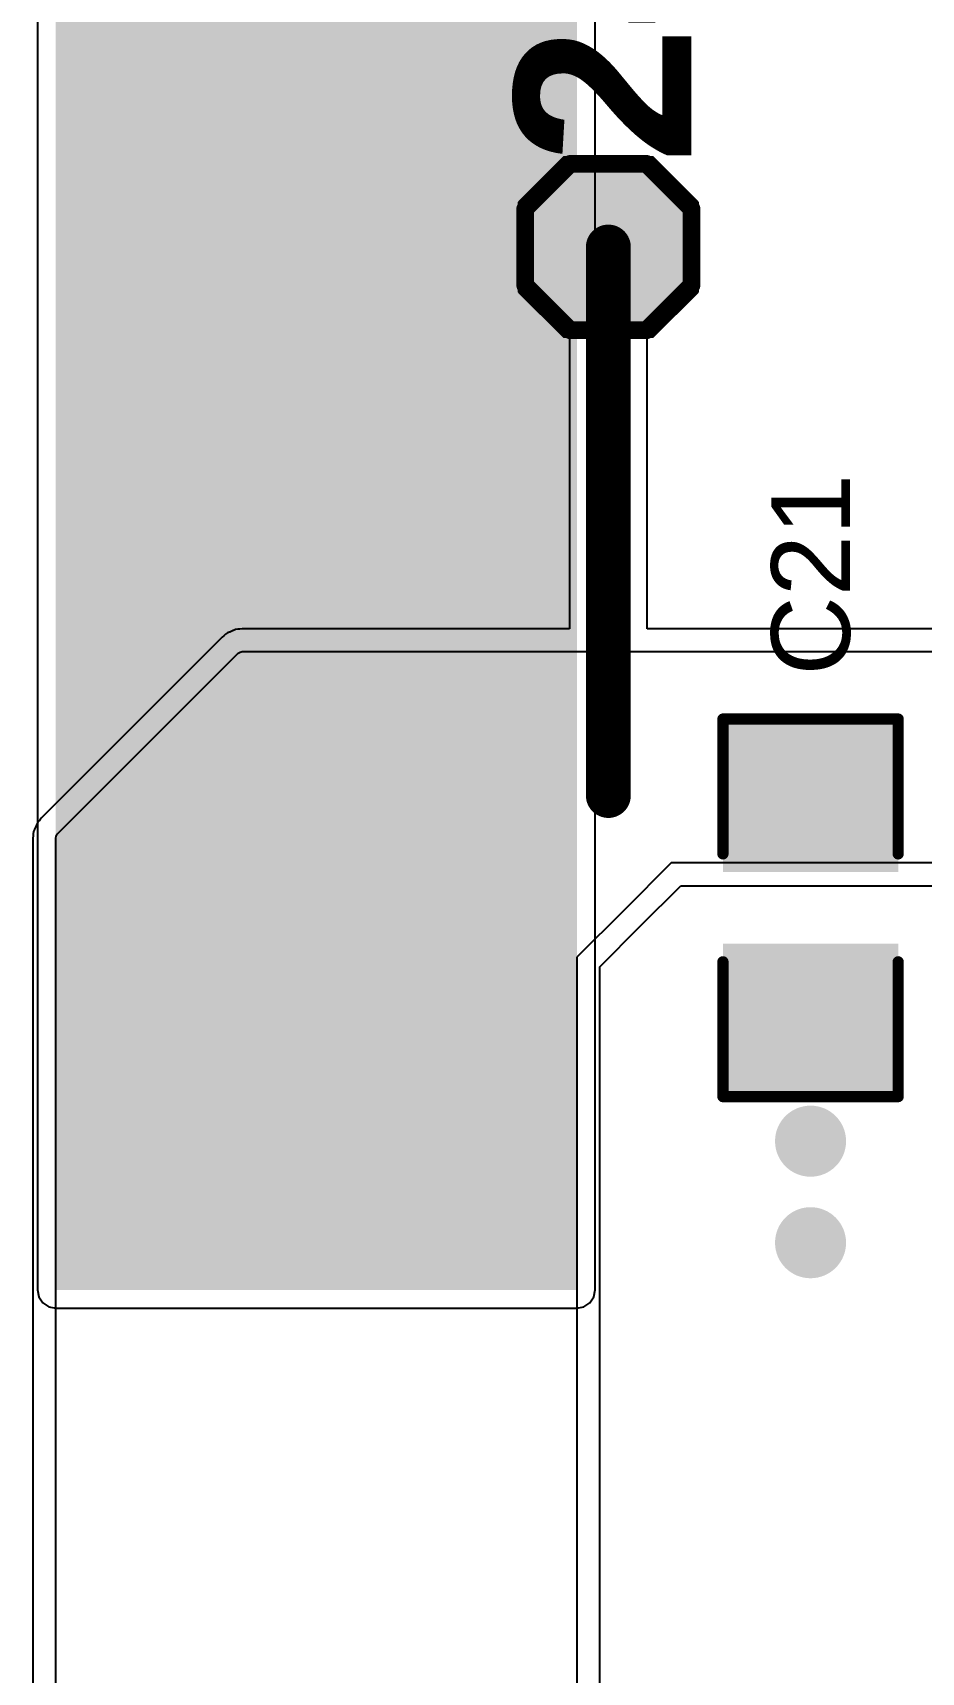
# Model space of a CAD drawing. Header units: inches. Extents: x 0 to 207, y -1 to 213.
# Drawn here: x 3.531 to 3.926, y -0.179 to 0.55 of the extents above; entities that cross this region are included whole.
import ezdxf

# ---------------------------------------------------------------- set-up
doc = ezdxf.new("R2010")
doc.units = ezdxf.units.IN
doc.header["$MEASUREMENT"] = 0
for name, color, linetype in [('Bottom Layer', 5, 'Continuous'), ('Bottom Solder', 6, 'Continuous'), ('Top Layer', 1, 'Continuous'), ('Top Overlay', 2, 'Continuous'), ('Top Paste', 8, 'Continuous'), ('Top Solder', 216, 'Continuous'), ('Via Holes', 16, 'Continuous')]:
    doc.layers.add(name, color=color, linetype=linetype)
doc.styles.add('Arial', font='', dxfattribs={"height": 0.2})
doc.styles.add('Arial_Bold', font='', dxfattribs={"height": 0.2})
doc.styles.get('Arial').set_extended_font_data('Arial')
doc.styles.get('Arial_Bold').set_extended_font_data('Arial', bold=True)

# ---------------------------------------------------------------- blocks, each defined once
blk = doc.blocks.new('T__________8')
at = {"layer": 'Top Layer'}
blk.add_hatch(color=1, dxfattribs=at).paths.add_polyline_path([(0.015, 0.03), (-0.015, 0.03), (-0.03, 0.015), (-0.03, -0.015), (-0.015, -0.03), (0.015, -0.03), (0.03, -0.015), (0.03, 0.015)])
at = {"layer": 'Top Paste'}
blk.add_hatch(color=8, dxfattribs=at).paths.add_polyline_path([(0.015, 0.03), (-0.015, 0.03), (-0.03, 0.015), (-0.03, -0.015), (-0.015, -0.03), (0.015, -0.03), (0.03, -0.015), (0.03, 0.015)])
at = {"layer": 'Top Solder'}
blk.add_hatch(color=216, dxfattribs=at).paths.add_polyline_path([(0.017, 0.034), (-0.017, 0.034), (-0.034, 0.017), (-0.034, -0.017), (-0.017, -0.034), (0.017, -0.034), (0.034, -0.017), (0.034, 0.017)])
at = {"layer": 'Top Overlay'}
for points in [[(-0.037, 0.017, 0.00787, 0.00787, 0), (-0.017, 0.037, 0.00787, 0.00787, 0)], [(-0.017, 0.037, 0.00787, 0.00787, 0), (0.017, 0.037, 0.00787, 0.00787, 0)], [(0.017, 0.037, 0.00787, 0.00787, 0), (0.037, 0.017, 0.00787, 0.00787, 0)], [(-0.037, -0.017, 0.00787, 0.00787, 0), (-0.037, 0.017, 0.00787, 0.00787, 0)], [(0.037, -0.017, 0.00787, 0.00787, 0), (0.037, 0.017, 0.00787, 0.00787, 0)], [(-0.037, -0.017, 0.00787, 0.00787, 0), (-0.017, -0.037, 0.00787, 0.00787, 0)], [(0.017, -0.037, 0.00787, 0.00787, 0), (0.037, -0.017, 0.00787, 0.00787, 0)], [(-0.017, -0.037, 0.00787, 0.00787, 0), (0.017, -0.037, 0.00787, 0.00787, 0)]]:
    blk.add_lwpolyline(points, format="xyseb", dxfattribs=at)
for points in [[(-0.01897, 0.037, 0.00394, 0.00394, 1), (-0.01503, 0.037, 0.00394, 0.00394, 1)], [(-0.01897, 0.037, 0.00394, 0.00394, 1), (-0.01503, 0.037, 0.00394, 0.00394, 1)], [(0.01503, 0.037, 0.00394, 0.00394, 1), (0.01897, 0.037, 0.00394, 0.00394, 1)], [(0.01503, 0.037, 0.00394, 0.00394, 1), (0.01897, 0.037, 0.00394, 0.00394, 1)], [(-0.03897, 0.017, 0.00394, 0.00394, 1), (-0.03503, 0.017, 0.00394, 0.00394, 1)], [(-0.03897, 0.017, 0.00394, 0.00394, 1), (-0.03503, 0.017, 0.00394, 0.00394, 1)], [(0.03503, 0.017, 0.00394, 0.00394, 1), (0.03897, 0.017, 0.00394, 0.00394, 1)], [(0.03503, 0.017, 0.00394, 0.00394, 1), (0.03897, 0.017, 0.00394, 0.00394, 1)], [(-0.03897, -0.017, 0.00394, 0.00394, 1), (-0.03503, -0.017, 0.00394, 0.00394, 1)], [(-0.03897, -0.017, 0.00394, 0.00394, 1), (-0.03503, -0.017, 0.00394, 0.00394, 1)], [(0.03503, -0.017, 0.00394, 0.00394, 1), (0.03897, -0.017, 0.00394, 0.00394, 1)], [(0.03503, -0.017, 0.00394, 0.00394, 1), (0.03897, -0.017, 0.00394, 0.00394, 1)], [(-0.01897, -0.037, 0.00394, 0.00394, 1), (-0.01503, -0.037, 0.00394, 0.00394, 1)], [(-0.01897, -0.037, 0.00394, 0.00394, 1), (-0.01503, -0.037, 0.00394, 0.00394, 1)], [(0.01503, -0.037, 0.00394, 0.00394, 1), (0.01897, -0.037, 0.00394, 0.00394, 1)], [(0.01503, -0.037, 0.00394, 0.00394, 1), (0.01897, -0.037, 0.00394, 0.00394, 1)]]:
    blk.add_lwpolyline(points, format="xyseb", close=True, dxfattribs=at)
blk = doc.blocks.new('C___1206_57')
at = {"layer": 'Top Layer'}
for points in [[(-0.08, 0.035), (-0.02, 0.035), (-0.02, -0.035), (-0.08, -0.035)], [(0.02, 0.035), (0.08, 0.035), (0.08, -0.035), (0.02, -0.035)]]:
    blk.add_hatch(color=1, dxfattribs=at).paths.add_polyline_path(points)
at = {"layer": 'Top Paste'}
for points in [[(-0.08, 0.035), (-0.02, 0.035), (-0.02, -0.035), (-0.08, -0.035)], [(0.02, 0.035), (0.08, 0.035), (0.08, -0.035), (0.02, -0.035)]]:
    blk.add_hatch(color=8, dxfattribs=at).paths.add_polyline_path(points)
at = {"layer": 'Top Solder'}
for points in [[(-0.084, 0.039), (-0.016, 0.039), (-0.016, -0.039), (-0.084, -0.039)], [(0.016, 0.039), (0.084, 0.039), (0.084, -0.039), (0.016, -0.039)]]:
    blk.add_hatch(color=216, dxfattribs=at).paths.add_polyline_path(points)
at = {"layer": 'Top Overlay'}
for points in [[(-0.084, 0.039, 0.005, 0.005, 0), (-0.024, 0.039, 0.005, 0.005, 0)], [(-0.084, 0.039, 0.005, 0.005, 0), (-0.084, -0.039, 0.005, 0.005, 0)], [(0.024, 0.039, 0.005, 0.005, 0), (0.084, 0.039, 0.005, 0.005, 0)], [(0.084, 0.039, 0.005, 0.005, 0), (0.084, -0.039, 0.005, 0.005, 0)], [(-0.084, -0.039, 0.005, 0.005, 0), (-0.024, -0.039, 0.005, 0.005, 0)], [(0.024, -0.039, 0.005, 0.005, 0), (0.084, -0.039, 0.005, 0.005, 0)]]:
    blk.add_lwpolyline(points, format="xyseb", dxfattribs=at)
for points in [[(-0.08525, 0.039, 0.0025, 0.0025, 1), (-0.08275, 0.039, 0.0025, 0.0025, 1)], [(-0.08525, 0.039, 0.0025, 0.0025, 1), (-0.08275, 0.039, 0.0025, 0.0025, 1)], [(-0.02525, 0.039, 0.0025, 0.0025, 1), (-0.02275, 0.039, 0.0025, 0.0025, 1)], [(0.02275, 0.039, 0.0025, 0.0025, 1), (0.02525, 0.039, 0.0025, 0.0025, 1)], [(0.08275, 0.039, 0.0025, 0.0025, 1), (0.08525, 0.039, 0.0025, 0.0025, 1)], [(0.08275, 0.039, 0.0025, 0.0025, 1), (0.08525, 0.039, 0.0025, 0.0025, 1)], [(-0.08525, -0.039, 0.0025, 0.0025, 1), (-0.08275, -0.039, 0.0025, 0.0025, 1)], [(-0.08525, -0.039, 0.0025, 0.0025, 1), (-0.08275, -0.039, 0.0025, 0.0025, 1)], [(-0.02525, -0.039, 0.0025, 0.0025, 1), (-0.02275, -0.039, 0.0025, 0.0025, 1)], [(0.02275, -0.039, 0.0025, 0.0025, 1), (0.02525, -0.039, 0.0025, 0.0025, 1)], [(0.08275, -0.039, 0.0025, 0.0025, 1), (0.08525, -0.039, 0.0025, 0.0025, 1)], [(0.08275, -0.039, 0.0025, 0.0025, 1), (0.08525, -0.039, 0.0025, 0.0025, 1)]]:
    blk.add_lwpolyline(points, format="xyseb", close=True, dxfattribs=at)

msp = doc.modelspace()

# ---------------------------------------------------------------- hatches: boundary and pattern name
at = {"layer": 'Bottom Layer'}
msp.add_hatch(color=5, dxfattribs=at).paths.add_polyline_path([(3.54103, -0.00895), (3.77303, -0.00895), (3.77303, 2.02205), (3.54103, 2.02205)])
h = msp.add_hatch(color=5, dxfattribs=at)
edge = h.paths.add_edge_path()
edge.add_arc((3.56103, 0.05723), 0.01181, 0, 360)
h = msp.add_hatch(color=5, dxfattribs=at)
edge = h.paths.add_edge_path()
edge.add_arc((3.65603, 0.05723), 0.01181, 0, 360)
h = msp.add_hatch(color=5, dxfattribs=at)
edge = h.paths.add_edge_path()
edge.add_arc((3.75103, 0.05723), 0.01181, 0, 360)
h = msp.add_hatch(color=5, dxfattribs=at)
edge = h.paths.add_edge_path()
edge.add_arc((3.87703, 0.05723), 0.01181, 0, 360)
h = msp.add_hatch(color=5, dxfattribs=at)
edge = h.paths.add_edge_path()
edge.add_arc((3.56103, 0.01205), 0.01181, 0, 360)
h = msp.add_hatch(color=5, dxfattribs=at)
edge = h.paths.add_edge_path()
edge.add_arc((3.65603, 0.01205), 0.01181, 0, 360)
h = msp.add_hatch(color=5, dxfattribs=at)
edge = h.paths.add_edge_path()
edge.add_arc((3.75103, 0.01205), 0.01181, 0, 360)
h = msp.add_hatch(color=5, dxfattribs=at)
edge = h.paths.add_edge_path()
edge.add_arc((3.87703, 0.01205), 0.01181, 0, 360)
at = {"layer": 'Bottom Solder'}
h = msp.add_hatch(color=6, dxfattribs=at)
edge = h.paths.add_edge_path()
edge.add_arc((3.56103, 0.05723), 0.01581, 0, 360)
h = msp.add_hatch(color=6, dxfattribs=at)
edge = h.paths.add_edge_path()
edge.add_arc((3.65603, 0.05723), 0.01581, 0, 360)
h = msp.add_hatch(color=6, dxfattribs=at)
edge = h.paths.add_edge_path()
edge.add_arc((3.75103, 0.05723), 0.01581, 0, 360)
h = msp.add_hatch(color=6, dxfattribs=at)
edge = h.paths.add_edge_path()
edge.add_arc((3.87703, 0.05723), 0.01581, 0, 360)
h = msp.add_hatch(color=6, dxfattribs=at)
edge = h.paths.add_edge_path()
edge.add_arc((3.56103, 0.01205), 0.01581, 0, 360)
h = msp.add_hatch(color=6, dxfattribs=at)
edge = h.paths.add_edge_path()
edge.add_arc((3.65603, 0.01205), 0.01581, 0, 360)
h = msp.add_hatch(color=6, dxfattribs=at)
edge = h.paths.add_edge_path()
edge.add_arc((3.75103, 0.01205), 0.01581, 0, 360)
h = msp.add_hatch(color=6, dxfattribs=at)
edge = h.paths.add_edge_path()
edge.add_arc((3.87703, 0.01205), 0.01581, 0, 360)
at = {"layer": 'Top Layer'}
h = msp.add_hatch(color=1, dxfattribs=at)
edge = h.paths.add_edge_path()
edge.add_arc((3.56103, 0.05723), 0.01181, 0, 360)
h = msp.add_hatch(color=1, dxfattribs=at)
edge = h.paths.add_edge_path()
edge.add_arc((3.65603, 0.05723), 0.01181, 0, 360)
h = msp.add_hatch(color=1, dxfattribs=at)
edge = h.paths.add_edge_path()
edge.add_arc((3.75103, 0.05723), 0.01181, 0, 360)
h = msp.add_hatch(color=1, dxfattribs=at)
edge = h.paths.add_edge_path()
edge.add_arc((3.87703, 0.05723), 0.01181, 0, 360)
h = msp.add_hatch(color=1, dxfattribs=at)
edge = h.paths.add_edge_path()
edge.add_arc((3.56103, 0.01205), 0.01181, 0, 360)
h = msp.add_hatch(color=1, dxfattribs=at)
edge = h.paths.add_edge_path()
edge.add_arc((3.65603, 0.01205), 0.01181, 0, 360)
h = msp.add_hatch(color=1, dxfattribs=at)
edge = h.paths.add_edge_path()
edge.add_arc((3.75103, 0.01205), 0.01181, 0, 360)
h = msp.add_hatch(color=1, dxfattribs=at)
edge = h.paths.add_edge_path()
edge.add_arc((3.87703, 0.01205), 0.01181, 0, 360)
at = {"layer": 'Top Solder'}
h = msp.add_hatch(color=216, dxfattribs=at)
edge = h.paths.add_edge_path()
edge.add_arc((3.56103, 0.05723), 0.01581, 0, 360)
h = msp.add_hatch(color=216, dxfattribs=at)
edge = h.paths.add_edge_path()
edge.add_arc((3.65603, 0.05723), 0.01581, 0, 360)
h = msp.add_hatch(color=216, dxfattribs=at)
edge = h.paths.add_edge_path()
edge.add_arc((3.75103, 0.05723), 0.01581, 0, 360)
h = msp.add_hatch(color=216, dxfattribs=at)
edge = h.paths.add_edge_path()
edge.add_arc((3.87703, 0.05723), 0.01581, 0, 360)
h = msp.add_hatch(color=216, dxfattribs=at)
edge = h.paths.add_edge_path()
edge.add_arc((3.56103, 0.01205), 0.01581, 0, 360)
h = msp.add_hatch(color=216, dxfattribs=at)
edge = h.paths.add_edge_path()
edge.add_arc((3.65603, 0.01205), 0.01581, 0, 360)
h = msp.add_hatch(color=216, dxfattribs=at)
edge = h.paths.add_edge_path()
edge.add_arc((3.75103, 0.01205), 0.01581, 0, 360)
h = msp.add_hatch(color=216, dxfattribs=at)
edge = h.paths.add_edge_path()
edge.add_arc((3.87703, 0.01205), 0.01581, 0, 360)
at = {"layer": 'Via Holes'}
h = msp.add_hatch(color=7, dxfattribs=at)
edge = h.paths.add_edge_path()
edge.add_arc((3.56103, 0.05723), 0.00591, 0, 360)
h = msp.add_hatch(color=7, dxfattribs=at)
edge = h.paths.add_edge_path()
edge.add_arc((3.65603, 0.05723), 0.00591, 0, 360)
h = msp.add_hatch(color=7, dxfattribs=at)
edge = h.paths.add_edge_path()
edge.add_arc((3.75103, 0.05723), 0.00591, 0, 360)
h = msp.add_hatch(color=7, dxfattribs=at)
edge = h.paths.add_edge_path()
edge.add_arc((3.87703, 0.05723), 0.00591, 0, 360)
h = msp.add_hatch(color=7, dxfattribs=at)
edge = h.paths.add_edge_path()
edge.add_arc((3.56103, 0.01205), 0.00591, 0, 360)
h = msp.add_hatch(color=7, dxfattribs=at)
edge = h.paths.add_edge_path()
edge.add_arc((3.65603, 0.01205), 0.00591, 0, 360)
h = msp.add_hatch(color=7, dxfattribs=at)
edge = h.paths.add_edge_path()
edge.add_arc((3.75103, 0.01205), 0.00591, 0, 360)
h = msp.add_hatch(color=7, dxfattribs=at)
edge = h.paths.add_edge_path()
edge.add_arc((3.87703, 0.01205), 0.00591, 0, 360)

# ---------------------------------------------------------------- linework, layer by layer
at = {"layer": 'Bottom Layer'}
for p, q in [((3.53287, 1.89105), (3.53287, -0.00895)), ((3.78119, -0.00895), (3.78119, 1.88289)), ((3.53287, -0.00895), (3.5335, -0.01207)), ((3.5335, -0.01207), (3.53526, -0.01472)), ((3.7788, -0.01472), (3.78057, -0.01207)), ((3.78057, -0.01207), (3.78119, -0.00895)), ((3.53526, -0.01472), (3.53791, -0.01649)), ((3.53791, -0.01649), (3.54103, -0.01711)), ((3.54103, -0.01711), (3.77303, -0.01711)), ((3.77303, -0.01711), (3.77615, -0.01649)), ((3.77615, -0.01649), (3.7788, -0.01472))]:
    msp.add_line(p, q, dxfattribs=at)
at = {"layer": 'Top Layer'}
for p, q in [((3.76703, 0.49505), (3.74703, 0.47505)), ((3.80703, 0.49505), (3.76703, 0.49505)), ((3.82703, 0.47505), (3.80703, 0.49505)), ((3.74703, 0.47505), (3.74703, 0.43505)), ((3.82703, 0.43505), (3.82703, 0.47505)), ((3.74703, 0.43505), (3.76703, 0.41505)), ((3.80703, 0.41505), (3.82703, 0.43505)), ((3.76703, 0.41505), (3.76969, 0.41505)), ((3.76969, 0.41505), (3.76969, 0.28524)), ((3.80437, 0.28524), (3.80437, 0.41505)), ((3.80437, 0.41505), (3.80703, 0.41505)), ((3.62112, 0.28486), (3.62019, 0.28448)), ((3.62205, 0.28505), (3.62112, 0.28486)), ((3.62305, 0.28505), (3.62205, 0.28505)), ((3.62404, 0.28524), (3.62305, 0.28505)), ((3.76969, 0.28524), (3.62404, 0.28524)), ((4.05853, 0.28524), (3.80437, 0.28524)), ((3.61511, 0.28155), (3.53453, 0.20097)), ((3.61595, 0.2821), (3.61511, 0.28155)), ((3.61666, 0.28282), (3.61595, 0.2821)), ((3.61744, 0.28334), (3.61666, 0.28282)), ((3.61837, 0.28372), (3.61744, 0.28334)), ((3.61842, 0.28376), (3.61837, 0.28372)), ((3.61848, 0.28377), (3.61842, 0.28376)), ((3.62009, 0.28443), (3.61848, 0.28377)), ((3.62013, 0.28447), (3.62009, 0.28443)), ((3.62019, 0.28448), (3.62013, 0.28447)), ((3.54174, 0.19376), (3.62232, 0.27434)), ((3.62232, 0.27434), (3.62311, 0.27486)), ((3.62311, 0.27486), (3.62404, 0.27505)), ((3.62404, 0.27505), (4.05853, 0.27505)), ((3.53231, 0.1976), (3.53164, 0.19599)), ((3.53232, 0.19766), (3.53231, 0.1976)), ((3.53235, 0.19771), (3.53232, 0.19766)), ((3.53274, 0.19864), (3.53235, 0.19771)), ((3.53326, 0.19942), (3.53274, 0.19864)), ((3.53274, 0.19864), (3.53274, 0.19864)), ((3.53397, 0.20013), (3.53326, 0.19942)), ((3.53453, 0.20097), (3.53397, 0.20013)), ((3.53103, 0.19303), (3.53084, 0.19204)), ((3.53084, 0.19204), (3.53084, -1.00873)), ((3.53122, 0.19496), (3.53103, 0.19403)), ((3.53103, 0.19403), (3.53103, 0.19303)), ((3.5316, 0.19589), (3.53122, 0.19496)), ((3.53161, 0.19594), (3.5316, 0.19589)), ((3.53164, 0.19599), (3.53161, 0.19594)), ((3.54103, 0.19204), (3.54122, 0.19297)), ((3.54103, -1.00873), (3.54103, 0.19204)), ((3.54122, 0.19297), (3.54174, 0.19376)), ((3.81503, 0.18105), (3.79403, 0.16005)), ((4.01168, 0.18105), (3.81503, 0.18105)), ((3.80124, 0.15284), (3.81925, 0.17085)), ((3.81925, 0.17085), (4.01168, 0.17085)), ((3.79403, 0.16005), (3.77303, 0.13905)), ((3.78323, 0.13482), (3.80124, 0.15284)), ((3.77303, 0.13905), (3.77303, 0.13482)), ((3.77303, 0.13482), (3.77303, -1.18595)), ((3.78323, -1.18595), (3.78323, 0.13482))]:
    msp.add_line(p, q, dxfattribs=at)
msp.add_lwpolyline([(3.78703, 0.21105, 0.02, 0.02, 0), (3.78703, 0.45505, 0.02, 0.02, 0)], format="xyseb", dxfattribs=at)
for points in [[(3.78203, 0.45505, 0.01, 0.01, 1), (3.79203, 0.45505, 0.01, 0.01, 1)], [(3.78203, 0.21105, 0.01, 0.01, 1), (3.79203, 0.21105, 0.01, 0.01, 1)]]:
    msp.add_lwpolyline(points, format="xyseb", close=True, dxfattribs=at)

# ---------------------------------------------------------------- block references
msp.add_blockref('T__________8', (3.78703, 0.45505))
at = {"rotation": 90}
msp.add_blockref('C___1206_57', (3.87703, 0.16105), dxfattribs=at)

# ---------------------------------------------------------------- texts
at = {"layer": 'Top Overlay'}
for s, height, style, p in [('24v', 0.07874, 'Arial_Bold', (3.82403, 0.49205)), ('C21', 0.035, 'Arial', (3.89453, 0.2644))]:
    msp.add_text(s, height=height, rotation=90, dxfattribs=dict(at, style=style)).set_placement(p)

doc.saveas('drawing.dxf')
